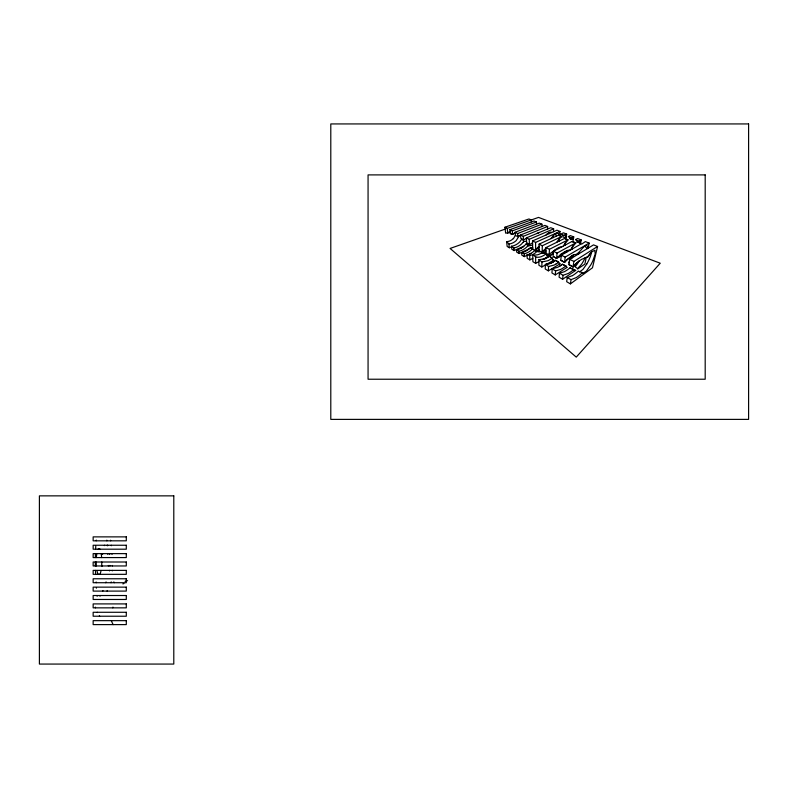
<?xml version="1.0" encoding="UTF-8"?>
<svg xmlns="http://www.w3.org/2000/svg" width="788" height="788" viewBox="0 0 788 788"><rect width="100%" height="100%" fill="white"/><g stroke="black" fill="none" stroke-linecap="round" stroke-linejoin="round"><path stroke-width="1.18" d="M112.339 565.961L112.339 565.459M101.829 562.002L101.672 565.961M552.703 262.187A20.015 20.015 0 0 1 549.551 263.684L546.419 264.384L553.816 260.178A44.729 44.729 0 0 1 552.615 259.351A3.713 3.713 0 0 1 552.152 258.149A86.582 86.582 0 0 1 549.266 256.139A22.428 22.428 0 0 1 546.32 258.05A19.06 19.06 0 0 1 544.902 258.75L538.933 259.685L538.884 265.241L541.829 266.994L545.375 264.975M559.106 234.854L539.081 244.152L539.022 250.948L542.164 252.002A24.329 24.329 0 0 1 546.005 248.289M95.348 557.579L95.437 553.629M541.868 226.58L541.917 224.186L539.317 223.142L515.096 232.253L515.342 235.415L517.874 236.656A17.73 17.73 0 0 1 520.602 235.11M541.829 266.994L541.947 261.941L538.933 259.685M542.164 252.002L542.302 245.757L561.302 236.666L560.022 235.829A6.531 6.531 0 0 1 559.628 235.513L559.982 231.426L556.949 230.204L532.56 240.921L532.678 248.575L533.387 249.619M112.28 570.384L112.27 570.876M555.845 264.128A27.324 27.324 0 0 0 558.672 262.197A112.241 112.241 0 0 1 555.51 260.326A25.886 25.886 0 0 1 552.713 262.197A21.581 21.581 0 0 1 550.871 263.143L545.404 264.374L545.227 269.004L548.35 270.845L559.992 263.852A1.527 1.527 0 0 1 559.313 263.438L559.953 263.832L559.421 263.537M565.459 244.92L565.518 244.31A39.479 39.479 0 0 1 564.71 243.787L564.76 243.817A24.615 24.615 0 0 1 567.882 239.887A78.455 78.455 0 0 1 564.612 238.419L546.025 247.599C544.567 263.497 554.939 246.546 561.874 246.802M587.976 248.25C586.439 238.656 579.387 255.942 574.275 254.544A22.822 22.822 0 0 0 572.62 255.45A28.072 28.072 0 0 0 570.985 256.504L570.876 257.302L567.38 259.4A36.514 36.514 0 0 0 564.582 262.276L560.77 260.296L561.283 255.174L580.992 244.044A2.778 2.778 0 0 0 581.889 244.014L585.346 241.591L589.148 243.108L588.124 248.161M547.315 234.44L547.345 233.652M547.532 229.081L547.63 226.471L544.902 225.378L520.592 234.982L520.789 238.321L523.478 240.084A17.228 17.228 0 0 1 526.423 238.331M109.946 565.41L109.926 565.961M95.614 549.197L95.781 546.232M548.35 270.845L548.566 266.502L545.404 264.374M549.167 254.81L549.443 249.294L567.902 239.907L564.612 238.419M553.097 237.641L553.215 235.73M553.471 231.741L553.649 228.884L550.773 227.732L526.404 237.868L526.581 242.409L529.418 244.91A14.42 14.42 0 0 1 532.58 242.812M552.221 268.846L551.945 272.973L555.254 274.933L567.143 267.339L566.474 267.043A2.197 2.197 0 0 1 565.863 265.989A125.262 125.262 0 0 1 562.376 264.236A29.018 29.018 0 0 1 559.46 266.285A23.995 23.995 0 0 1 557.648 267.29L552.221 268.846L555.589 270.924L560.514 269.476M557.924 257.44L557.53 257.282A31.815 31.815 0 0 0 556.633 258.247L553.048 256.553L553.403 251.264L571.921 241.512A77.667 77.667 0 0 0 575.851 242.852L573.211 245.807A38.592 38.592 0 0 0 570.65 249.717L566.986 250.594A28.22 28.22 0 0 0 556.791 258.375M96.323 557.579L96.796 553.629M552.437 236.686C551.009 240.104 554.742 231.849 557.628 233.366A1.704 1.704 0 0 1 558.052 233.534M555.254 274.933L555.589 270.924M571.921 241.512L575.851 242.852L557.057 253.076L556.633 258.247L556.18 258.031M558.495 248.584L558.564 247.787M559.145 241.118L559.362 238.626A16.016 16.016 0 0 1 561.292 236.666L559.283 238.715A28.9 28.9 0 0 0 556.752 242.31M96.195 540.824L96.264 540.066M102.578 554.358L102.657 553.629M559.47 273.239L559.076 277.189L562.593 279.277L575.713 270.343A15.248 15.248 0 0 1 575.368 270.264L573.9 269.89A2.078 2.078 0 0 1 573.723 269.506A121.638 121.638 0 0 1 569.911 267.89A30.466 30.466 0 0 1 564.375 271.702L559.47 273.239L563.056 275.298L568.365 273.397A32.18 32.18 0 0 0 573.713 269.496A1.478 1.478 0 0 0 574.491 270.461M564.504 253.352L564.691 251.687M561.736 234.686L562.021 234.745A2.118 2.118 0 0 1 562.366 235.06L562.514 235.287A4.846 4.846 0 0 1 563.016 237.129A21.207 21.207 0 0 1 566.02 237.602L566.67 234.105L563.469 232.824L559.972 234.45A8.264 8.264 0 0 1 560.967 234.548L564.169 235.297A1.763 1.763 0 0 1 564.947 235.445M562.593 279.277L563.056 275.298M589.148 243.108L565.183 257.105L564.582 262.276L563.981 261.951M109.542 570.384L109.483 570.906M572.452 275.603L567.212 277.593L566.651 281.68L570.394 283.887L592.468 267.792L597.57 246.486L593.531 244.871L569.704 259.351L568.985 264.65L573.034 266.925A38.592 38.592 0 0 1 579.15 261.045M572.029 249.107L571.871 247.718A26.95 26.95 0 0 1 575.575 243.039L575.851 242.852M572.078 238.045A1.556 1.556 0 0 0 571.743 237.956L568.246 236.627L570.354 235.582L573.743 236.932L573.319 239.946A55.347 55.347 0 0 0 569.96 238.695A2.906 2.906 0 0 0 568.995 236.814M570.394 283.887L571.054 279.641L567.212 277.593M597.57 246.486L573.891 261.419L573.034 266.925L572.521 266.63M578.855 253.795L578.983 253.037M581.219 239.936L580.608 243.512A55.574 55.574 0 0 0 577.141 241.66A3.073 3.073 0 0 0 576.461 239.976L575.545 239.601L577.634 238.498L581.219 239.936L578.825 241.236L575.545 239.601M112.822 607.853L112.96 607.105M101.081 570.473L100.746 571.921A7.122 7.122 0 0 1 99.731 574.344M111.216 581.899L111 582.716M519.184 235.829L516.209 240.596A13.455 13.455 0 0 1 512.811 242.891L512.249 243.137A10.786 10.786 0 0 1 508.93 243.975M565.321 244.989L564.76 243.817M105.789 582.716L106.075 581.908M571.704 249.294L571.97 247.767M102.962 590.586L102.755 591.099M578.382 253.303L577.939 254.347M567.429 250.426L566.621 252.121M585.198 257.637L584.282 259.557A47.369 47.369 0 0 1 581.593 264.207L577.496 268.708A16.056 16.056 0 0 0 575.782 267.191L575.437 266.915M573.674 254.859L571.97 257.971A44.552 44.552 0 0 0 573.674 254.859A23.847 23.847 0 0 0 572.62 255.45A33.864 33.864 0 0 0 564.622 262.305M521.902 239.02L519.775 241.886A15.336 15.336 0 0 1 514.82 245.275A12.559 12.559 0 0 1 511.52 246.22L511.816 249.225L514.081 250.564L523.774 246.26A17.602 17.602 0 0 1 519.804 248.722A14.302 14.302 0 0 1 516.495 249.776L516.682 252.111L519.065 253.519L529.103 248.85M555.481 249.461L554.85 250.505M586.764 264.01L582.874 269.486L579.732 271.742M550.94 238.646L551.856 237.424M523.33 242.3L524 241.414A7.023 7.023 0 0 0 526.522 241.108M546.123 234.962L548.596 232.677L550.605 232.076A1.684 1.684 0 0 1 551.59 232.558M566.72 241.148L567.902 239.907M513.372 238.715L515.342 235.415M545.917 250.397L542.459 251.786M577.722 268.964L584.873 264.098L586.242 257.361L587.316 257.243A4.285 4.285 0 0 1 587.631 257.252A33.657 33.657 0 0 1 590.961 252.613L591.709 251.864L590.586 255.913A47.408 47.408 0 0 1 586.745 264M558.002 257.469L561.204 255.992M538.992 247.59L537.485 248.328A13.416 13.416 0 0 1 536.667 248.644M542.036 253.037L540.243 253.746A13.849 13.849 0 0 1 537.465 254.829L534.54 255.135A1.379 1.379 0 0 1 533.515 255.036A3.349 3.349 0 0 1 532.777 255.282L532.885 261.695L535.673 263.34L538.923 261.596M542.853 259.479L549.128 256.011A2.029 2.029 0 0 1 547.227 255.923M549.108 255.933L549.522 255.282A2.847 2.847 0 0 1 550.359 255.223L553.235 253.894M536.963 233.475L539.416 232.45M529.841 259.892L529.713 255.361A19.168 19.168 0 0 1 527.064 254.77L527.202 258.326L529.841 259.892L532.826 258.365M543.434 252.948L545.867 251.697M571.743 237.956L573.743 236.932M532.658 247.54A8.185 8.185 0 0 1 530.344 247.688A18.144 18.144 0 0 1 524.975 251.549A14.263 14.263 0 0 1 521.656 252.662L521.804 255.135L524.315 256.622L527.083 255.273M529.723 253.992L531.073 253.332M536.362 250.751L539.031 249.451M564.169 235.297L566.67 234.105M531.605 247.688L532.658 247.205M532.56 240.921L535.584 242.418L559.982 231.426M513.215 238.577A9.239 9.239 0 0 1 506.605 241.63L507.176 246.477L509.334 247.757L511.579 246.802M526.404 237.868L529.26 239.286L553.649 228.884M520.592 234.982L523.291 236.321L547.63 226.471M515.096 232.253L517.647 233.524L541.917 224.186M510.269 233.563L512.545 234.272A16.548 16.548 0 0 1 515.145 232.864A16.587 16.587 0 0 0 512.614 234.302A26.762 26.762 0 0 0 510.269 233.563L509.885 229.672L512.308 230.874L536.48 221.999L536.48 224.206M509.885 229.672L533.998 221.014L536.48 221.999M507.245 228.362L507.758 233.09A13.475 13.475 0 0 1 510.082 231.692A13.504 13.504 0 0 0 507.758 233.09A9.18 9.18 0 0 0 506.251 233.061A5.9 5.9 0 0 0 505.63 233.14L504.941 227.22L507.245 228.362L538.529 217.409L660.236 263.212L576.255 357.122L450.086 248.447L505.167 229.121M504.941 227.22L528.935 218.975L531.299 219.921L531.329 221.97M571.054 279.641L576.235 277.593A35.056 35.056 0 0 0 582.43 272.589M548.566 266.502L554.023 265.103A22.793 22.793 0 0 0 555.845 264.128M533.092 249.225L533.043 249.225A6.343 6.343 0 0 1 532.402 249.156L530.344 247.678M583.081 273.18L586.302 271.23L590.685 265.073A50.324 50.324 0 0 0 592.743 261.114L595.196 254.081L594.861 250.417M546.005 253.657L542.065 253.046M550.674 255.243L550.723 255.243A14.47 14.47 0 0 0 553.284 252.643M541.947 261.941L547.906 260.729A20.586 20.586 0 0 0 549.295 260.02A24.054 24.054 0 0 0 552.142 258.149L549.266 256.139A22.35 22.35 0 0 1 546.32 258.06A16.834 16.834 0 0 1 542.853 259.498M539.081 246.27A18.173 18.173 0 0 0 535.604 250.032L534.835 249.894A14.795 14.795 0 0 0 533.575 249.727M545.926 253.618L544.006 252.879M569.96 238.695L573.319 239.946A2.719 2.719 0 0 0 572.324 238.065M579.604 271.693L578.589 271.348M536.795 251.451L536.855 251.48A12.431 12.431 0 0 1 529.733 255.479M572.472 275.633A33.687 33.687 0 0 0 578.205 271.2L582.45 272.618A0.985 0.985 0 0 0 583.051 273.2M512.545 234.272L512.308 230.874M537.229 251.608L537.249 251.618A6.944 6.944 0 0 0 541.159 251.579M536.392 251.293L534.766 250.564M594.782 250.377L591.955 251.628L587.316 257.243A5.959 5.959 0 0 0 586.242 257.361L581.544 259.4A35.953 35.953 0 0 0 573.093 266.974M557.53 257.282L558.121 257.518M573.723 269.506L569.911 267.89M533.643 255.125C535.82 258.336 540.144 257.568 543.07 255.804A20.252 20.252 0 0 0 546.212 253.766M553.934 256.967L554.604 257.272M554.831 257.38L555.954 257.922M521.656 252.643L524.168 253.766L524.315 256.622M566.739 267.28A1.96 1.96 0 0 1 565.892 265.989L562.376 264.236A28.949 28.949 0 0 1 559.46 266.285M577.141 241.66L580.608 243.512L580.047 241.808A1.478 1.478 0 0 0 579.613 241.414M539.081 244.152L542.302 245.757M546.025 247.599L549.443 249.294M553.403 251.264L557.057 253.076M561.283 255.174L565.183 257.105M569.704 259.351L573.891 261.419M560.77 260.296L562.425 261.143M562.662 261.271L563.617 261.764M578.756 241.197L578.825 241.236A1.497 1.497 0 0 1 579.535 241.364M568.985 264.65L569.488 264.926M569.734 265.064L570.748 265.625M568.867 262.729L569.379 261.744A24.635 24.635 0 0 1 568.66 262.611L569.005 262.808M570.995 265.773L572.265 266.492M558.672 262.207L555.51 260.326A25.827 25.827 0 0 1 552.713 262.197M516.495 249.766L518.908 251.205L519.065 253.519M553.816 260.178L552.615 259.351M560.17 235.937L560.219 235.967A3.92 3.92 0 0 1 559.047 234.922M511.52 246.201L513.845 247.974L514.081 250.564M575.092 266.659L575.151 266.699A33.116 33.116 0 0 0 579.101 261.025M584.588 246.142L585.06 246.516A15.484 15.484 0 0 1 586.902 248.23L587.247 248.683M528.078 245.767L527.99 245.679A16.282 16.282 0 0 1 518.918 251.244M527.921 245.629L526.148 243.886A17.425 17.425 0 0 1 519.794 248.713M506.654 241.621L508.93 243.955L509.334 247.757M523.862 241.246L522.631 239.532M113.836 581.899L114.329 582.716M95.555 607.853L95.338 607.124M96.924 570.463L97.259 571.881A7.604 7.604 0 0 0 98.293 574.383M566.276 237.651L565.735 236.144A1.921 1.921 0 0 0 565.075 235.504M101.219 553.629L101.682 557.579M110.566 540.223L110.655 540.824M111.236 545.247L111.285 545.739M109.611 553.629L109.69 554.368M96.215 582.716L96.146 581.987M106.892 540.824L106.833 540.164M107.257 545.247L107.296 545.739M96.333 565.961L96.185 562.002M517.647 233.524L517.874 236.656M111.965 553.629L112.014 554.348M107.808 553.629L107.848 554.368M523.291 236.321L523.478 240.084M102.351 565.961L102.322 565.459M95.624 574.334L95.456 570.384M108.35 565.459L108.36 565.961M529.26 239.286L529.418 244.91M95.348 565.961L95.309 562.002M535.584 242.418L535.623 250.042M535.643 256.986L535.673 263.34M565.833 265.98A29.008 29.008 0 0 1 560.524 269.506M575.703 270.314A1.881 1.881 0 0 1 574.639 270.491M561.017 254.11A25.364 25.364 0 0 1 558.367 257.617M553.146 260.01A2.886 2.886 0 0 1 552.211 258.149M559.283 263.438A2.817 2.817 0 0 1 558.692 262.197M553.629 260.139A1.704 1.704 0 0 1 553.206 259.951M523.153 242.172A14.942 14.942 0 0 1 513.855 247.993M543.947 252.84A6.629 6.629 0 0 1 541.642 252.968M558.081 233.494A2.433 2.433 0 0 1 559.047 234.873M547.187 255.942A3.398 3.398 0 0 1 546.301 253.766M555.707 233.75A5.979 5.979 0 0 1 556.101 236.223M548.655 232.637A3.546 3.546 0 0 1 549.029 233.691M547.039 253.903A3.684 3.684 0 0 1 546.291 254.169M559.332 238.656A20.636 20.636 0 0 1 558.85 241.266M532.274 249.038A15.662 15.662 0 0 1 524.187 253.825M532.59 244.812A10.037 10.037 0 0 1 528.108 245.846M528.137 243.719A7.732 7.732 0 0 1 526.148 243.896M563.302 246.073A32.407 32.407 0 0 1 566.71 241.128M534.638 250.436A14.371 14.371 0 0 1 527.073 254.859M539.002 250.249A8.087 8.087 0 0 1 534.756 250.643M113.177 624.608A27.659 27.659 0 0 1 111.344 620.649M99.672 616.236A21.621 21.621 0 0 1 99.347 615.812M97.416 612.552A21.621 21.621 0 0 1 97.288 612.266M100.371 595.6A3.359 2.955 -79.7 0 1 99.968 596.142M97.229 596.171A3.684 3.329 -66.7 0 1 96.776 595.521M107.424 590.527A11.052 10.461 -43.5 0 1 107.03 591.01M96.392 588.183A19.789 10.756 64.2 0 1 96.353 587.887M122.879 583.918A8.323 0.67 -23.4 0 1 123.952 583.484M125.075 581.347A8.323 2.029 -29.3 0 1 127.587 580.677M107.69 545.237A13.494 13.494 0 0 1 107.867 545.641M98.106 549.088A1.172 1.172 0 0 1 99.938 549.059M104.39 545.641A17.277 17.277 0 0 1 104.558 545.227M748.6 123.933L330.793 123.933L330.793 419.383L748.6 419.383L748.6 123.933M705.191 174.897L368.065 174.897L368.065 379.225L705.191 379.225L705.191 174.897M173.793 495.859L39.4 495.859L39.4 664.067L173.793 664.067L173.793 495.859M126.297 536.874L93.151 536.874L93.151 540.824L126.297 540.824L126.297 536.874M126.297 545.247L93.151 545.247L93.151 549.197L126.297 549.197L126.297 545.247M126.297 553.629L93.151 553.629L93.151 557.579L126.297 557.579L126.297 553.629M126.297 562.002L93.151 562.002L93.151 565.961L126.297 565.961L126.297 562.002M126.297 570.384L93.151 570.384L93.151 574.334L126.297 574.334L126.297 570.384M126.297 578.766L93.151 578.766L93.151 582.716L126.297 582.716L126.297 578.766M126.297 587.139L93.151 587.139L93.151 591.099L126.297 591.099L126.297 587.139M126.297 595.521L93.151 595.521L93.151 599.471L126.297 599.471L126.297 595.521M126.297 603.904L93.151 603.904L93.151 607.853L126.297 607.853L126.297 603.904M126.297 612.276L93.151 612.276L93.151 616.226L126.297 616.226L126.297 612.276M126.297 620.658L93.151 620.658L93.151 624.608L126.297 624.608L126.297 620.658"/></g></svg>
